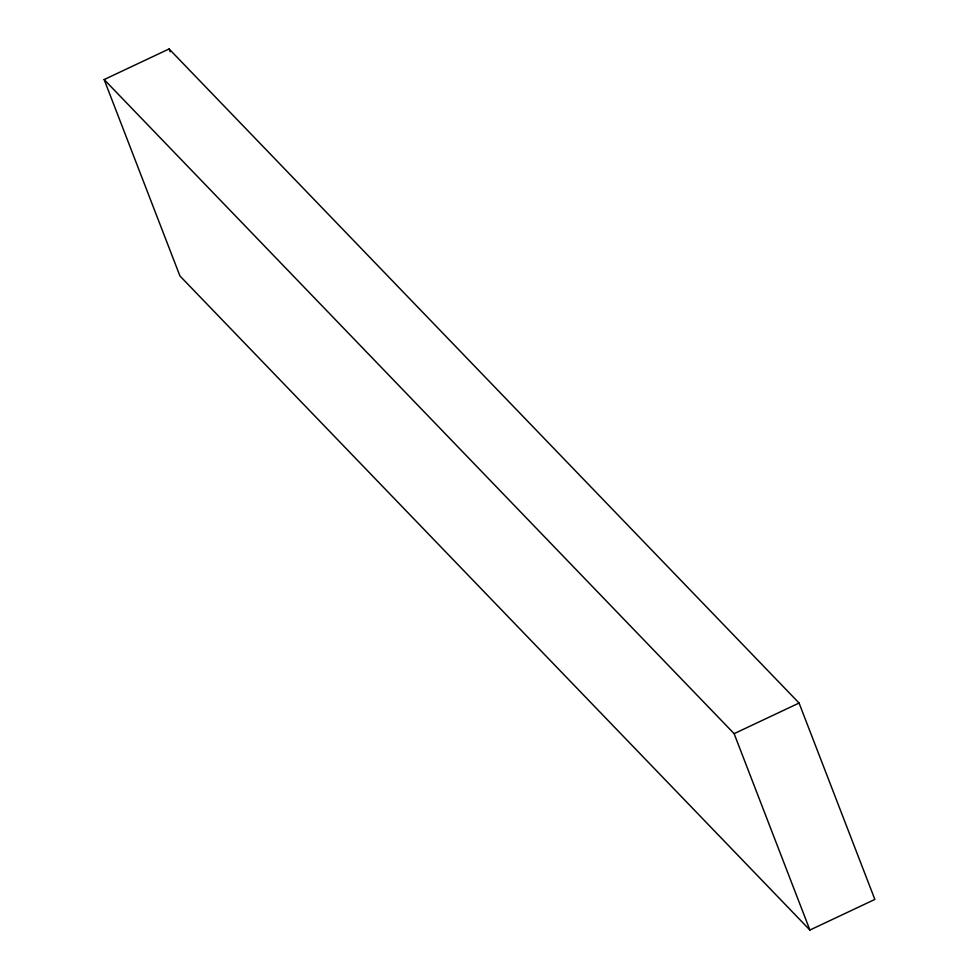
<?xml version="1.0" encoding="UTF-8"?>
<svg xmlns="http://www.w3.org/2000/svg" width="979" height="979" viewBox="0 0 979 979"><rect width="100%" height="100%" fill="white"/><g stroke="black" fill="none" stroke-linecap="round" stroke-linejoin="round"><path stroke-width="1.47" d="M104.141 79.568L169.098 48.95L799.072 703.044L874.859 899.432L809.902 930.05L179.928 275.956L104.141 79.568L734.128 733.663L809.902 930.05M734.128 733.663L799.072 703.044M169.098 48.95L170.199 51.801"/></g></svg>
